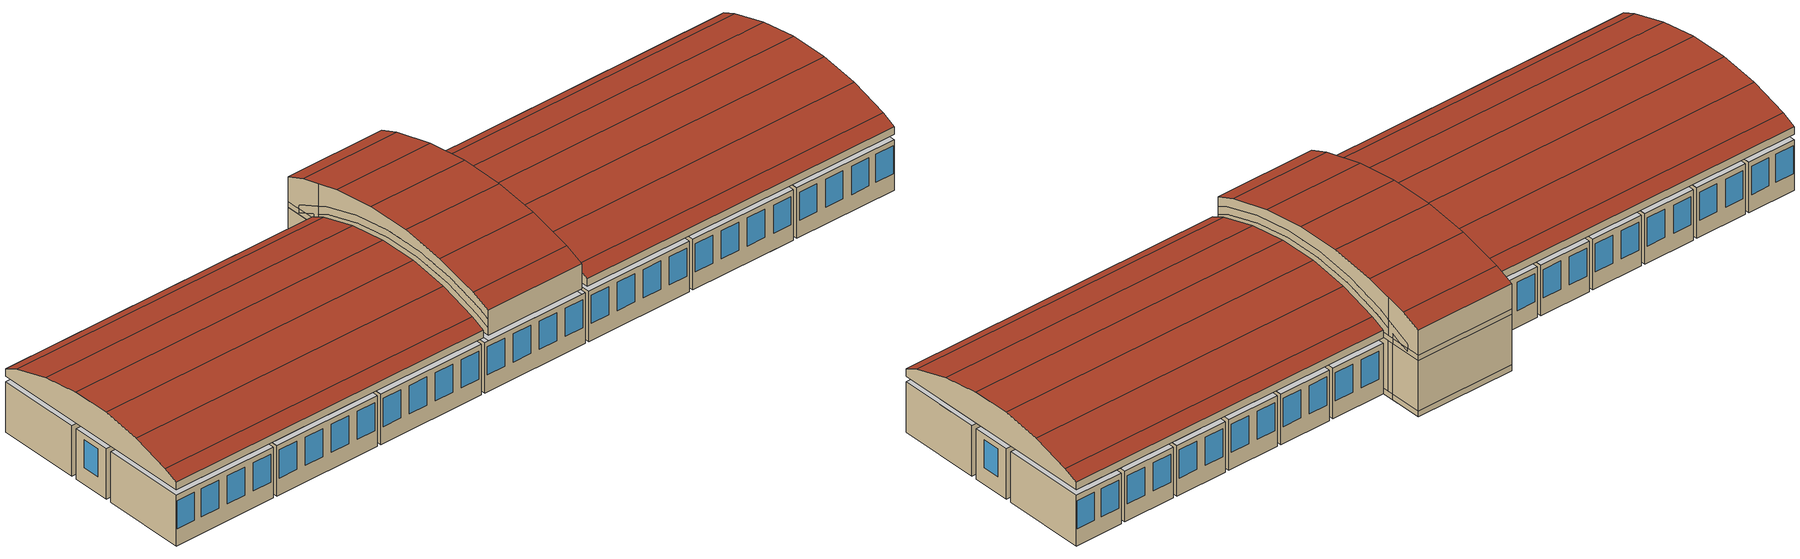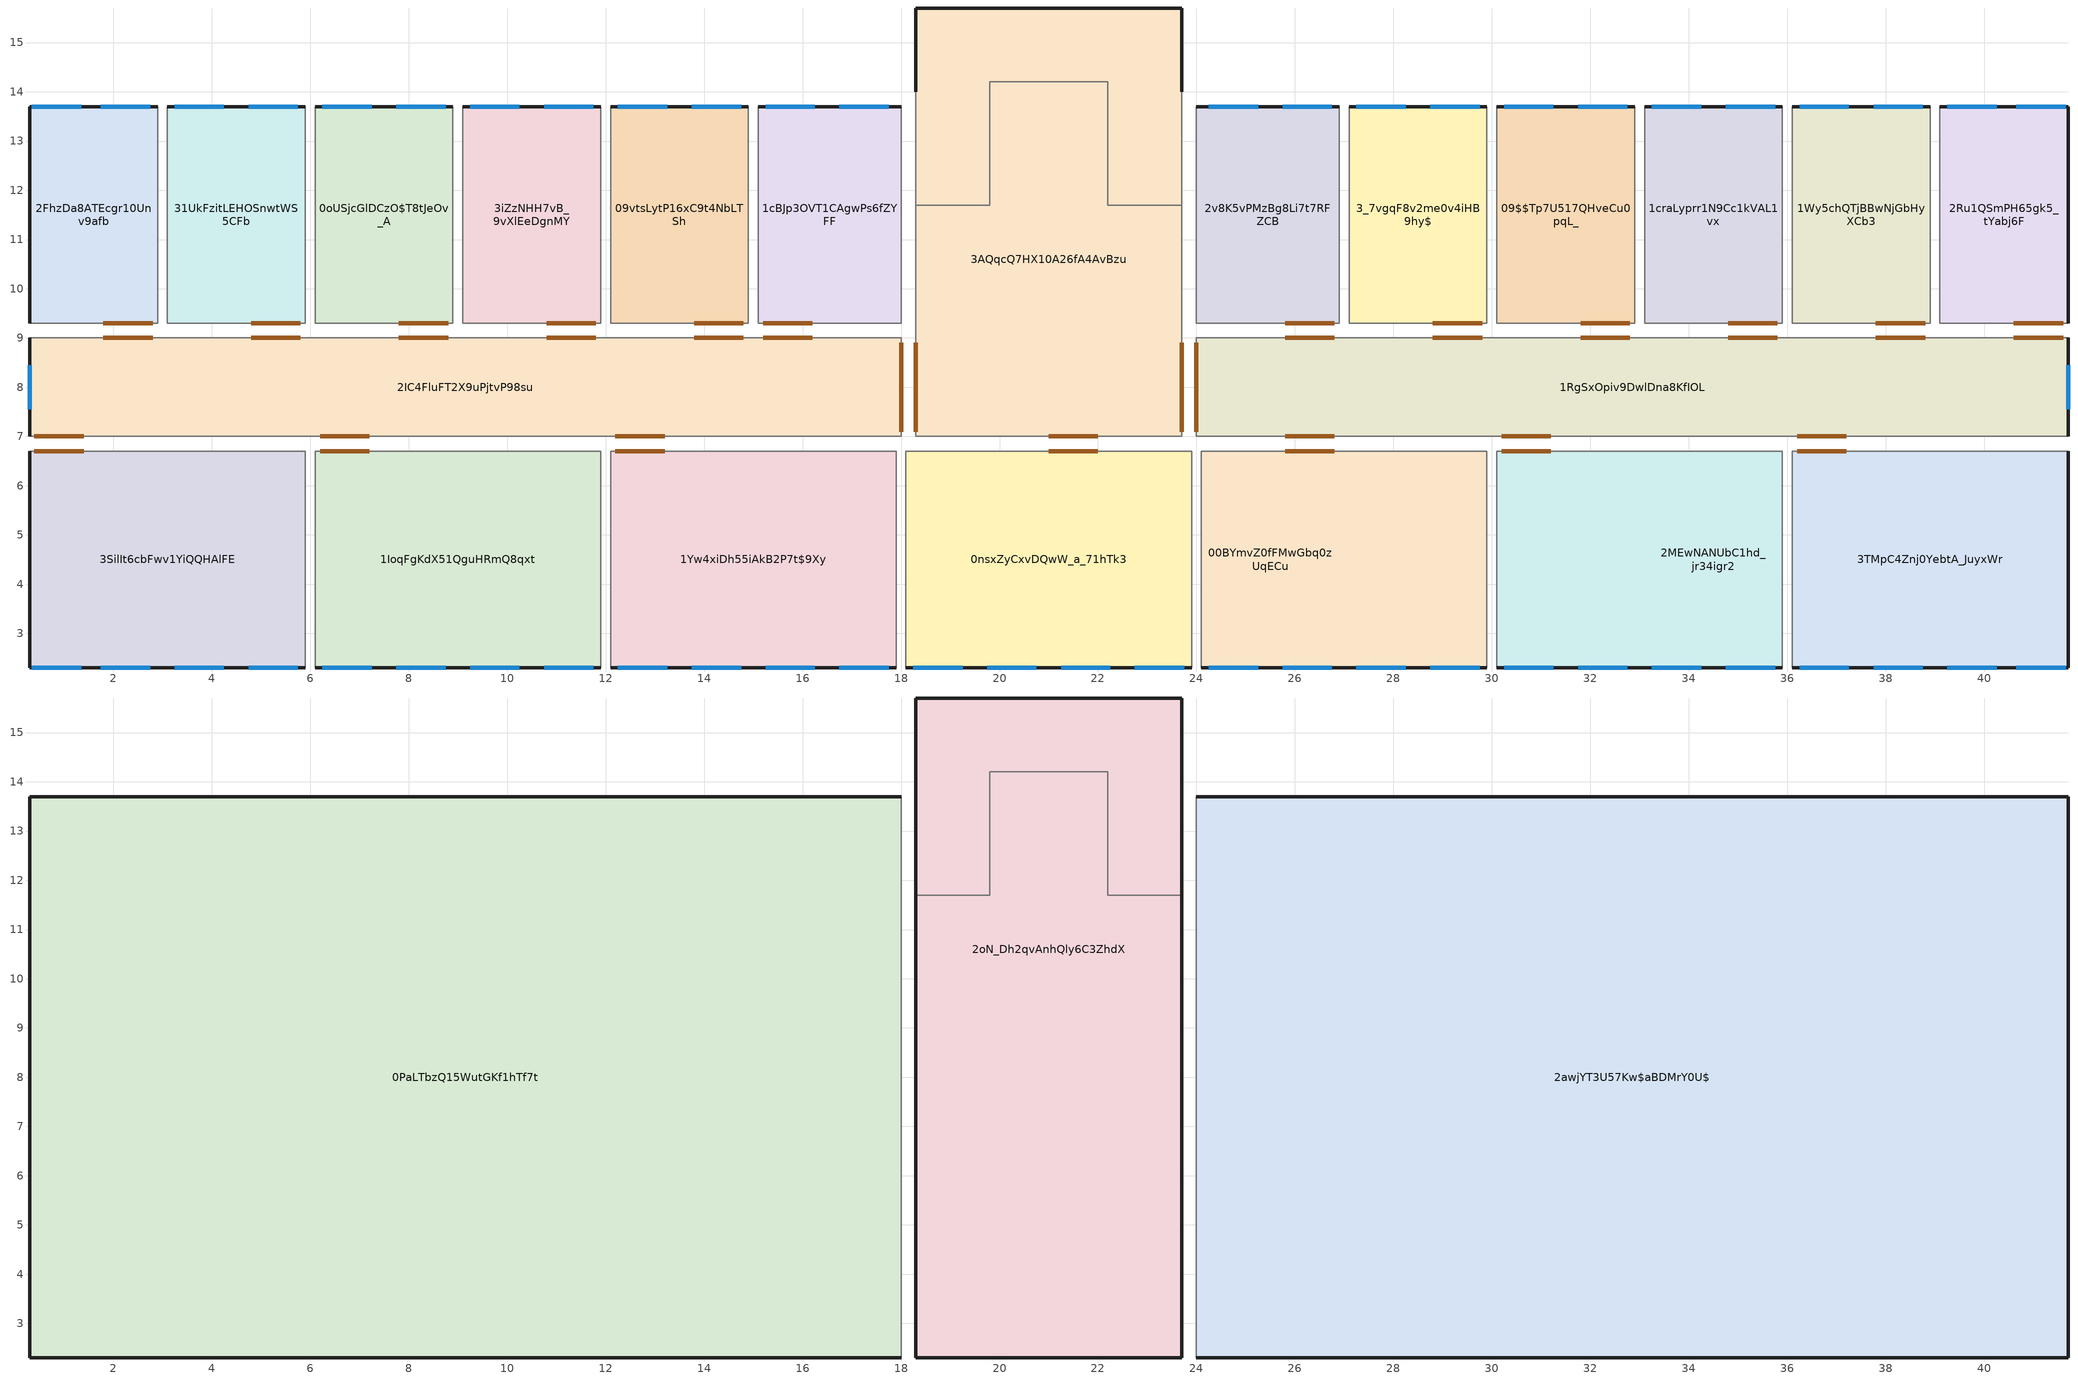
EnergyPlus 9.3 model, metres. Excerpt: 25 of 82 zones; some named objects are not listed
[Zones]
3SilIt6cbFwv1YiQQHAlFE
 floor to 1yCzauFYX2yhgMMdlmzaz9 (BS Interior Floor): 5.9,6.7 5.9,2.3 0.3,2.3 0.3,6.7 z6
 wall outside (BS Exterior Wall): 0.3,6.7 0.3,2.3 5.9,2.3 z6:8.7
 wall to 1IoqFgKdX51QguHRmQ8qxt (BS Interior Wall): 5.9,2.3 5.9,6.7 z6:8.7
 wall to 2IC4FluFT2X9uPjtvP98su (BS Interior Wall): 5.9,6.7 0.3,6.7 z6:8.7
 window (BS Exterior Window): 3.25,2.3 4.25,2.3 / 0.35,2.3 1.35,2.3 / 4.75,2.3 5.75,2.3 / 1.75,2.3 2.75,2.3 z6.9:8.4
 door inside (BS Door): 1.4,6.7 0.4,6.7 z6:8.1
2IC4FluFT2X9uPjtvP98su
 floor to 1wPbM8DD11ARBrNW$t6QAS (BS Interior Floor): 18,9 18,7 0.3,7 0.3,9 z6
 wall outside (BS Exterior Wall): 0.3,9 0.3,7 z6:8.7
 wall adiabatic (BS Interior Wall): 17.9,7 18,7 / 11.9,7 12.1,7 / 5.9,7 6.1,7 / 3.1,9 2.9,9 / 6.1,9 5.9,9 / 9.1,9 8.9,9 / 12.1,9 11.9,9 / 15.1,9 14.9,9 z6:8.7
 wall to 1Yw4xiDh55iAkB2P7t$9Xy (BS Interior Wall): 12.1,7 17.9,7 z6:8.7
 wall to 1IoqFgKdX51QguHRmQ8qxt (BS Interior Wall): 6.1,7 11.9,7 z6:8.7
 wall to 3AQqcQ7HX10A26fA4AvBzu (BS Interior Wall): 18,7 18,9 z6:8.7
 wall to 2FhzDa8ATEcgr10Unv9afb (BS Interior Wall): 2.9,9 0.3,9 z6:8.7
 wall to 31UkFzitLEHOSnwtWS5CFb (BS Interior Wall): 5.9,9 3.1,9 z6:8.7
 wall to 0oUSjcGlDCzO$T8tJeOv_A (BS Interior Wall): 8.9,9 6.1,9 z6:8.7
 wall to 3iZzNHH7vB_9vXlEeDgnMY (BS Interior Wall): 11.9,9 9.1,9 z6:8.7
 wall to 09vtsLytP16xC9t4NbLTSh (BS Interior Wall): 14.9,9 12.1,9 z6:8.7
 wall to 1cBJp3OVT1CAgwPs6fZYFF (BS Interior Wall): 18,9 15.1,9 z6:8.7
 window (BS Exterior Window): 0.3,8.45 0.3,7.55 z6.9:8.4
 door inside (BS Door): 2.8,9 1.8,9 / 11.8,9 10.8,9 / 8.8,9 7.8,9 / 5.8,9 4.8,9 / 14.8,9 13.8,9 / 16.2,9 15.2,9 / 12.2,7 13.2,7 / 6.2,7 7.2,7 / 0.4,7 1.4,7 / 18,7.1 18,8.9 z6:8.1
1IoqFgKdX51QguHRmQ8qxt
 floor to 07HSOvTeL1Sggkzh4qOgQ0 (BS Interior Floor): 11.9,6.7 11.9,2.3 6.1,2.3 6.1,6.7 z6
 wall outside (BS Exterior Wall): 6.1,2.3 11.9,2.3 z6:8.7
 wall to 1Yw4xiDh55iAkB2P7t$9Xy (BS Interior Wall): 11.9,2.3 11.9,6.7 z6:8.7
 window (BS Exterior Window): 6.25,2.3 7.25,2.3 / 7.75,2.3 8.75,2.3 / 9.25,2.3 10.25,2.3 / 10.75,2.3 11.75,2.3 z6.9:8.4
 door inside (BS Door): 7.2,6.7 6.2,6.7 z6:8.1
2FhzDa8ATEcgr10Unv9afb
 floor to 1PH414SU141vpAPkDRu_Aa (BS Interior Floor): 2.9,13.7 2.9,9.3 0.3,9.3 0.3,13.7 z6
 wall outside (BS Exterior Wall): 2.9,13.7 0.3,13.7 0.3,9.3 z6:8.7
 wall to 31UkFzitLEHOSnwtWS5CFb (BS Interior Wall): 2.9,9.3 2.9,13.7 z6:8.7
 window (BS Exterior Window): 1.35,13.7 0.35,13.7 / 2.75,13.7 1.75,13.7 z6.9:8.4
 door inside (BS Door): 1.8,9.3 2.8,9.3 z6:8.1
1Yw4xiDh55iAkB2P7t$9Xy
 floor to 3ZdcU0fu95LODQW7KVt61Z (BS Interior Floor): 17.9,6.7 17.9,2.3 12.1,2.3 12.1,6.7 z6
 wall outside (BS Exterior Wall): 12.1,2.3 17.9,2.3 z6:8.7
 wall to 0nsxZyCxvDQwW_a_71hTk3 (BS Interior Wall): 17.9,2.3 17.9,6.7 z6:8.7
 window (BS Exterior Window): 15.25,2.3 16.25,2.3 / 12.25,2.3 13.25,2.3 / 13.75,2.3 14.75,2.3 / 16.75,2.3 17.75,2.3 z6.9:8.4
 door inside (BS Door): 13.2,6.7 12.2,6.7 z6:8.1
1cBJp3OVT1CAgwPs6fZYFF
 floor to 1I2mgIz$DEzAAm79cVqWjX (BS Interior Floor): 18,13.7 18,9.3 15.1,9.3 15.1,13.7 z6
 wall outside (BS Exterior Wall): 18,13.7 15.1,13.7 z6:8.7
 wall to 09vtsLytP16xC9t4NbLTSh (BS Interior Wall): 15.1,13.7 15.1,9.3 z6:8.7
 wall to 3AQqcQ7HX10A26fA4AvBzu (BS Interior Wall): 18,9.3 18,13.7 z6:8.7
 window (BS Exterior Window): 17.75,13.7 16.75,13.7 / 16.25,13.7 15.25,13.7 z6.9:8.4
 door inside (BS Door): 15.2,9.3 16.2,9.3 z6:8.1
0nsxZyCxvDQwW_a_71hTk3
 floor to 1t5hceRpDEHxJn1teCfgMr (BS Interior Floor): 23.9,6.7 23.9,2.3 18.1,2.3 18.1,6.7 z6
 wall outside (BS Exterior Wall): 18.1,2.3 23.9,2.3 z6:8.7
 wall to 00BYmvZ0fFMwGbq0zUqECu (BS Interior Wall): 23.9,2.3 23.9,6.7 z6:8.7
 wall adiabatic (BS Interior Wall): 18.3,6.7 18.1,6.7 / 23.9,6.7 23.7,6.7 z6:8.7
 wall to 3AQqcQ7HX10A26fA4AvBzu (BS Interior Wall): 23.7,6.7 18.3,6.7 z6:8.7
 window (BS Exterior Window): 22.75,2.3 23.75,2.3 / 21.25,2.3 22.25,2.3 / 19.75,2.3 20.75,2.3 / 18.25,2.3 19.25,2.3 z6.9:8.4
 door inside (BS Door): 22,6.7 21,6.7 z6:8.1
 ceiling adiabatic (BS Ceiling): 18.3,2.3 18.3,6.7 18.1,6.7 18.1,2.3 z8.7; 23.9,2.3 23.9,6.7 23.7,6.7 23.7,2.3 z8.7
31UkFzitLEHOSnwtWS5CFb
 floor to 1ricgqIvX4K9TyVUeVyq9R (BS Interior Floor): 5.9,13.7 5.9,9.3 3.1,9.3 3.1,13.7 z6
 wall outside (BS Exterior Wall): 5.9,13.7 3.1,13.7 z6:8.7
 wall to 0oUSjcGlDCzO$T8tJeOv_A (BS Interior Wall): 5.9,9.3 5.9,13.7 z6:8.7
 window (BS Exterior Window): 5.75,13.7 4.75,13.7 / 4.25,13.7 3.25,13.7 z6.9:8.4
 door inside (BS Door): 4.8,9.3 5.8,9.3 z6:8.1
1RgSxOpiv9DwlDna8KfIOL
 floor to 3JBCBmYNPA7xbpBGoX8kxo (BS Interior Floor): 41.7,9 41.7,7 24,7 24,9 z6
 wall outside (BS Exterior Wall): 41.7,7 41.7,9 z6:8.7
 wall to 3TMpC4Znj0YebtA_JuyxWr (BS Interior Wall): 36.1,7 41.7,7 z6:8.7
 wall adiabatic (BS Interior Wall): 35.9,7 36.1,7 / 29.9,7 30.1,7 / 24,7 24.1,7 / 27.1,9 26.9,9 / 30.1,9 29.9,9 / 33.1,9 32.9,9 / 36.1,9 35.9,9 / 39.1,9 38.9,9 z6:8.7
 wall to 2MEwNANUbC1hd_jr34igr2 (BS Interior Wall): 30.1,7 35.9,7 z6:8.7
 wall to 00BYmvZ0fFMwGbq0zUqECu (BS Interior Wall): 24.1,7 29.9,7 z6:8.7
 wall to 2v8K5vPMzBg8Li7t7RFZCB (BS Interior Wall): 26.9,9 24,9 z6:8.7
 wall to 3_7vgqF8v2me0v4iHB9hy$ (BS Interior Wall): 29.9,9 27.1,9 z6:8.7
 wall to 09$$Tp7U517QHveCu0pqL_ (BS Interior Wall): 32.9,9 30.1,9 z6:8.7
 wall to 1craLyprr1N9Cc1kVAL1vx (BS Interior Wall): 35.9,9 33.1,9 z6:8.7
 wall to 1Wy5chQTjBBwNjGbHyXCb3 (BS Interior Wall): 38.9,9 36.1,9 z6:8.7
 wall to 2Ru1QSmPH65gk5_tYabj6F (BS Interior Wall): 41.7,9 39.1,9 z6:8.7
 wall to 3AQqcQ7HX10A26fA4AvBzu (BS Interior Wall): 24,9 24,7 z6:8.7
 window (BS Exterior Window): 41.7,7.55 41.7,8.45 z6.9:8.4
 door inside (BS Door): 25.8,7 26.8,7 / 30.2,7 31.2,7 / 36.2,7 37.2,7 / 26.8,9 25.8,9 / 29.8,9 28.8,9 / 32.8,9 31.8,9 / 35.8,9 34.8,9 / 38.8,9 37.8,9 / 41.6,9 40.6,9 / 24,8.9 24,7.1 z6:8.1
09vtsLytP16xC9t4NbLTSh
 floor to 1AZ0jwERD36uqVoOvr$mSU (BS Interior Floor): 14.9,13.7 14.9,9.3 12.1,9.3 12.1,13.7 z6
 wall outside (BS Exterior Wall): 14.9,13.7 12.1,13.7 z6:8.7
 wall to 3iZzNHH7vB_9vXlEeDgnMY (BS Interior Wall): 12.1,13.7 12.1,9.3 z6:8.7
 window (BS Exterior Window): 14.75,13.7 13.75,13.7 / 13.25,13.7 12.25,13.7 z6.9:8.4
 door inside (BS Door): 13.8,9.3 14.8,9.3 z6:8.1
2v8K5vPMzBg8Li7t7RFZCB
 floor to 3JNQ5V9If0APFpo3Bfi5Ex (BS Interior Floor): 26.9,13.7 26.9,9.3 24,9.3 24,13.7 z6
 wall outside (BS Exterior Wall): 26.9,13.7 24,13.7 z6:8.7
 wall to 3_7vgqF8v2me0v4iHB9hy$ (BS Interior Wall): 26.9,9.3 26.9,13.7 z6:8.7
 wall to 3AQqcQ7HX10A26fA4AvBzu (BS Interior Wall): 24,13.7 24,9.3 z6:8.7
 window (BS Exterior Window): 25.25,13.7 24.25,13.7 / 26.75,13.7 25.75,13.7 z6.9:8.4
 door inside (BS Door): 25.8,9.3 26.8,9.3 z6:8.1
00BYmvZ0fFMwGbq0zUqECu
 floor to 0wE0bwKyLDLPLBFyuSBIaX (BS Interior Floor): 26.9,6.7 26.9,2.3 24.1,2.3 24.1,6.7 z6
 floor adiabatic (BS Interior Floor): 27.1,6.7 27.1,2.3 26.9,2.3 26.9,6.7 z6
 floor to 1QAg2Qb85Cx9vlgEvKM4$4 (BS Interior Floor): 29.9,6.7 29.9,2.3 27.1,2.3 27.1,6.7 z6
 wall outside (BS Exterior Wall): 24.1,2.3 29.9,2.3 z6:8.7
 wall to 2MEwNANUbC1hd_jr34igr2 (BS Interior Wall): 29.9,2.3 29.9,6.7 z6:8.7
 window (BS Exterior Window): 28.75,2.3 29.75,2.3 / 27.25,2.3 28.25,2.3 / 24.25,2.3 25.25,2.3 / 25.75,2.3 26.75,2.3 z6.9:8.4
 door inside (BS Door): 26.8,6.7 25.8,6.7 z6:8.1
0oUSjcGlDCzO$T8tJeOv_A
 floor to 1MFBiPWaL8R8KBj1bQQYLi (BS Interior Floor): 8.9,13.7 8.9,9.3 6.1,9.3 6.1,13.7 z6
 wall outside (BS Exterior Wall): 8.9,13.7 6.1,13.7 z6:8.7
 wall to 3iZzNHH7vB_9vXlEeDgnMY (BS Interior Wall): 8.9,9.3 8.9,13.7 z6:8.7
 window (BS Exterior Window): 8.75,13.7 7.75,13.7 / 7.25,13.7 6.25,13.7 z6.9:8.4
 door inside (BS Door): 7.8,9.3 8.8,9.3 z6:8.1
3TMpC4Znj0YebtA_JuyxWr
 floor to 1vNig6i8n1ExhlpX0svtHR (BS Interior Floor): 41.7,6.7 41.7,2.3 36.1,2.3 36.1,6.7 z6
 wall outside (BS Exterior Wall): 36.1,2.3 41.7,2.3 41.7,6.7 z6:8.7
 wall to 2MEwNANUbC1hd_jr34igr2 (BS Interior Wall): 36.1,6.7 36.1,2.3 z6:8.7
 window (BS Exterior Window): 40.65,2.3 41.65,2.3 / 37.75,2.3 38.75,2.3 / 36.25,2.3 37.25,2.3 / 39.25,2.3 40.25,2.3 z6.9:8.4
 door inside (BS Door): 37.2,6.7 36.2,6.7 z6:8.1
3iZzNHH7vB_9vXlEeDgnMY
 floor to 2kjminCAf7Vv5v1HRGNeMI (BS Interior Floor): 11.9,13.7 11.9,9.3 9.1,9.3 9.1,13.7 z6
 wall outside (BS Exterior Wall): 11.9,13.7 9.1,13.7 z6:8.7
 window (BS Exterior Window): 11.75,13.7 10.75,13.7 / 10.25,13.7 9.25,13.7 z6.9:8.4
 door inside (BS Door): 10.8,9.3 11.8,9.3 z6:8.1
2Ru1QSmPH65gk5_tYabj6F
 floor to 3ZoxTtvd95EvjhbNfrVV7f (BS Interior Floor): 41.7,13.7 41.7,9.3 39.1,9.3 39.1,13.7 z6
 wall outside (BS Exterior Wall): 41.7,9.3 41.7,13.7 39.1,13.7 z6:8.7
 wall to 1Wy5chQTjBBwNjGbHyXCb3 (BS Interior Wall): 39.1,13.7 39.1,9.3 z6:8.7
 window (BS Exterior Window): 40.25,13.7 39.25,13.7 / 41.65,13.7 40.65,13.7 z6.9:8.4
 door inside (BS Door): 40.6,9.3 41.6,9.3 z6:8.1
3_7vgqF8v2me0v4iHB9hy$
 floor to 1h_818GyX5uwP1nk_JjRQw (BS Interior Floor): 29.9,13.7 29.9,9.3 27.1,9.3 27.1,13.7 z6
 wall outside (BS Exterior Wall): 29.9,13.7 27.1,13.7 z6:8.7
 wall to 09$$Tp7U517QHveCu0pqL_ (BS Interior Wall): 29.9,9.3 29.9,13.7 z6:8.7
 window (BS Exterior Window): 29.75,13.7 28.75,13.7 / 28.25,13.7 27.25,13.7 z6.9:8.4
 door inside (BS Door): 28.8,9.3 29.8,9.3 z6:8.1
2MEwNANUbC1hd_jr34igr2
 floor to 1vNig6i8n1ExhlpX0svtHR (BS Interior Floor): 35.9,6.7 35.9,2.3 33.1,2.3 33.1,6.7 z6
 floor to 1QAg2Qb85Cx9vlgEvKM4$4 (BS Interior Floor): 32.9,6.7 32.9,2.3 30.1,2.3 30.1,6.7 z6
 floor adiabatic (BS Interior Floor): 33.1,6.7 33.1,2.3 32.9,2.3 32.9,6.7 z6
 wall outside (BS Exterior Wall): 30.1,2.3 35.9,2.3 z6:8.7
 window (BS Exterior Window): 34.75,2.3 35.75,2.3 / 30.25,2.3 31.25,2.3 / 31.75,2.3 32.75,2.3 / 33.25,2.3 34.25,2.3 z6.9:8.4
 door inside (BS Door): 31.2,6.7 30.2,6.7 z6:8.1
1Wy5chQTjBBwNjGbHyXCb3
 floor to 3fPAZMBOD1Kf_KryfnM3kM (BS Interior Floor): 38.9,13.7 38.9,9.3 36.1,9.3 36.1,13.7 z6
 wall outside (BS Exterior Wall): 38.9,13.7 36.1,13.7 z6:8.7
 wall to 1craLyprr1N9Cc1kVAL1vx (BS Interior Wall): 36.1,13.7 36.1,9.3 z6:8.7
 window (BS Exterior Window): 38.75,13.7 37.75,13.7 / 37.25,13.7 36.25,13.7 z6.9:8.4
 door inside (BS Door): 37.8,9.3 38.8,9.3 z6:8.1
09$$Tp7U517QHveCu0pqL_
 floor to 3Qg8gXR29Arf2Rjypn60xh (BS Interior Floor): 32.9,13.7 32.9,9.3 30.1,9.3 30.1,13.7 z6
 wall outside (BS Exterior Wall): 32.9,13.7 30.1,13.7 z6:8.7
 wall to 1craLyprr1N9Cc1kVAL1vx (BS Interior Wall): 32.9,9.3 32.9,13.7 z6:8.7
 window (BS Exterior Window): 32.75,13.7 31.75,13.7 / 31.25,13.7 30.25,13.7 z6.9:8.4
 door inside (BS Door): 31.8,9.3 32.8,9.3 z6:8.1
1craLyprr1N9Cc1kVAL1vx
 floor to 2fhuOGFu18efXfOS5QcLdC (BS Interior Floor): 35.9,13.7 35.9,9.3 33.1,9.3 33.1,13.7 z6
 wall outside (BS Exterior Wall): 35.9,13.7 33.1,13.7 z6:8.7
 window (BS Exterior Window): 35.75,13.7 34.75,13.7 / 34.25,13.7 33.25,13.7 z6.9:8.4
 door inside (BS Door): 34.8,9.3 35.8,9.3 z6:8.1
3AQqcQ7HX10A26fA4AvBzu
 floor to 0uV3ORNvv1OQJMkHj_XC_1 (BS Interior Floor): 22.2,14.2 22.2,11.7 23.7,11.7 23.7,7 18.3,7 18.3,11.7 19.8,11.7 19.8,14.2 z6
 floor to 0uV3ORNvv1OQJMkHj_XC_1 (Air Wall): 23.7,15.7 23.7,11.7 22.2,11.7 22.2,14.2 19.8,14.2 19.8,11.7 18.3,11.7 18.3,15.7 z5.7
 wall outside (BS Exterior Wall): 23.7,14 23.7,15.7 18.3,15.7 18.3,14 z5.7:6; 23.7,14 23.7,15.7 18.3,15.7 18.3,14 z6:8.7
 wall adiabatic (BS Interior Wall): 18.3,14 18.3,11.7 19.8,11.7 19.8,14.2 22.2,14.2 22.2,11.7 23.7,11.7 23.7,14 z5.7:6; 18.3,14 18.3,13.7 / 23.7,13.7 23.7,14 / 18.3,9.3 18.3,9 / 23.7,9 23.7,9.3 z6:8.7
 door inside (BS Door): 21,7 22,7 / 18.3,8.9 18.3,7.1 / 23.7,7.1 23.7,8.9 z6:8.1
0PaLTbzQ15WutGKf1hTf7t
 floor to 3SilIt6cbFwv1YiQQHAlFE (BS Interior Floor): 5.9,6.7 5.9,2.3 0.3,2.3 0.3,6.7 z9
 floor adiabatic (BS Interior Floor): 18,7 18,2.3 17.9,2.3 17.9,6.7 12.1,6.7 12.1,2.3 11.9,2.3 11.9,6.7 6.1,6.7 6.1,2.3 5.9,2.3 5.9,6.7 0.3,6.7 0.3,7 z9; 15.1,13.7 15.1,9.3 18,9.3 18,9 0.3,9 0.3,9.3 2.9,9.3 2.9,13.7 3.1,13.7 3.1,9.3 5.9,9.3 5.9,13.7 6.1,13.7 6.1,9.3 8.9,9.3 8.9,13.7 9.1,13.7 9.1,9.3 11.9,9.3 11.9,13.7 12.1,13.7 12.1,9.3 14.9,9.3 14.9,13.7 z9
 floor to 1IoqFgKdX51QguHRmQ8qxt (BS Interior Floor): 11.9,6.7 11.9,2.3 6.1,2.3 6.1,6.7 z9
 floor to 2IC4FluFT2X9uPjtvP98su (BS Interior Floor): 18,9 18,7 0.3,7 0.3,9 z9
 floor to 1Yw4xiDh55iAkB2P7t$9Xy (BS Interior Floor): 17.9,6.7 17.9,2.3 12.1,2.3 12.1,6.7 z9
 floor to 2FhzDa8ATEcgr10Unv9afb (BS Interior Floor): 2.9,13.7 2.9,9.3 0.3,9.3 0.3,13.7 z9
 floor to 31UkFzitLEHOSnwtWS5CFb (BS Interior Floor): 5.9,13.7 5.9,9.3 3.1,9.3 3.1,13.7 z9
 floor to 0oUSjcGlDCzO$T8tJeOv_A (BS Interior Floor): 8.9,13.7 8.9,9.3 6.1,9.3 6.1,13.7 z9
 floor to 1cBJp3OVT1CAgwPs6fZYFF (BS Interior Floor): 18,13.7 18,9.3 15.1,9.3 15.1,13.7 z9
 floor to 3iZzNHH7vB_9vXlEeDgnMY (BS Interior Floor): 11.9,13.7 11.9,9.3 9.1,9.3 9.1,13.7 z9
 floor to 09vtsLytP16xC9t4NbLTSh (BS Interior Floor): 14.9,13.7 14.9,9.3 12.1,9.3 12.1,13.7 z9
 wall outside (BS Exterior Wall): 0.3,2.3 18,2.3 / 18,13.7 0.3,13.7 z9:9.4; 0.3,12.97,9.74 0.3,13.7,9.4 0.3,13.7,9 0.3,2.3,9 0.3,2.3,9.4 0.3,3.02,9.74 0.3,4.97,10.34 0.3,6.98,10.64 0.3,9.02,10.64 0.3,11.03,10.34
 wall to 2oN_Dh2qvAnhQly6C3ZhdX (BS Interior Wall): 18,3.02,9.74 18,2.3,9.4 18,2.3,9 18,13.7,9 18,13.7,9.4 18,12.97,9.74 18,11.03,10.34 18,9.02,10.64 18,6.98,10.64 18,4.97,10.34
 roof outside (BS Flat Roof): 18,11.03,10.34 18,12.97,9.74 0.3,12.97,9.74 0.3,11.03,10.34; 18,9.02,10.64 18,11.03,10.34 0.3,11.03,10.34 0.3,9.02,10.64; 18,6.98 18,9.02 0.3,9.02 0.3,6.98 z10.64; 0.3,6.98,10.64 0.3,4.97,10.34 18,4.97,10.34 18,6.98,10.64; 0.3,4.97,10.34 0.3,3.02,9.74 18,3.02,9.74 18,4.97,10.34; 0.3,3.02,9.74 0.3,2.3,9.4 18,2.3,9.4 18,3.02,9.74; 18,12.97,9.74 18,13.7,9.4 0.3,13.7,9.4 0.3,12.97,9.74
2awjYT3U57Kw$aBDMrY0U$
 floor adiabatic (BS Interior Floor): 41.7,7 41.7,6.7 36.1,6.7 36.1,2.3 35.9,2.3 35.9,6.7 30.1,6.7 30.1,2.3 29.9,2.3 29.9,6.7 24.1,6.7 24.1,2.3 24,2.3 24,7 z9; 39.1,13.7 39.1,9.3 41.7,9.3 41.7,9 24,9 24,9.3 26.9,9.3 26.9,13.7 27.1,13.7 27.1,9.3 29.9,9.3 29.9,13.7 30.1,13.7 30.1,9.3 32.9,9.3 32.9,13.7 33.1,13.7 33.1,9.3 35.9,9.3 35.9,13.7 36.1,13.7 36.1,9.3 38.9,9.3 38.9,13.7 z9
 floor to 00BYmvZ0fFMwGbq0zUqECu (BS Interior Floor): 29.9,6.7 29.9,2.3 24.1,2.3 24.1,6.7 z9
 floor to 1RgSxOpiv9DwlDna8KfIOL (BS Interior Floor): 41.7,9 41.7,7 24,7 24,9 z9
 floor to 2v8K5vPMzBg8Li7t7RFZCB (BS Interior Floor): 26.9,13.7 26.9,9.3 24,9.3 24,13.7 z9
 floor to 2MEwNANUbC1hd_jr34igr2 (BS Interior Floor): 35.9,6.7 35.9,2.3 30.1,2.3 30.1,6.7 z9
 floor to 3TMpC4Znj0YebtA_JuyxWr (BS Interior Floor): 41.7,6.7 41.7,2.3 36.1,2.3 36.1,6.7 z9
 floor to 3_7vgqF8v2me0v4iHB9hy$ (BS Interior Floor): 29.9,13.7 29.9,9.3 27.1,9.3 27.1,13.7 z9
 floor to 09$$Tp7U517QHveCu0pqL_ (BS Interior Floor): 32.9,13.7 32.9,9.3 30.1,9.3 30.1,13.7 z9
 floor to 1craLyprr1N9Cc1kVAL1vx (BS Interior Floor): 35.9,13.7 35.9,9.3 33.1,9.3 33.1,13.7 z9
 floor to 2Ru1QSmPH65gk5_tYabj6F (BS Interior Floor): 41.7,13.7 41.7,9.3 39.1,9.3 39.1,13.7 z9
 floor to 1Wy5chQTjBBwNjGbHyXCb3 (BS Interior Floor): 38.9,13.7 38.9,9.3 36.1,9.3 36.1,13.7 z9
 wall outside (BS Exterior Wall): 41.7,13.7 24,13.7 / 24,2.3 41.7,2.3 z9:9.4; 41.7,3.02,9.74 41.7,2.3,9.4 41.7,2.3,9 41.7,13.7,9 41.7,13.7,9.4 41.7,12.97,9.74 41.7,11.03,10.34 41.7,9.02,10.64 41.7,6.98,10.64 41.7,4.97,10.34
 wall to 2oN_Dh2qvAnhQly6C3ZhdX (BS Interior Wall): 24,12.97,9.74 24,13.7,9.4 24,13.7,9 24,2.3,9 24,2.3,9.4 24,3.02,9.74 24,4.97,10.34 24,6.98,10.64 24,9.02,10.64 24,11.03,10.34
 roof outside (BS Flat Roof): 41.7,12.97,9.74 41.7,13.7,9.4 24,13.7,9.4 24,12.97,9.74; 41.7,11.03,10.34 41.7,12.97,9.74 24,12.97,9.74 24,11.03,10.34; 41.7,9.02,10.64 41.7,11.03,10.34 24,11.03,10.34 24,9.02,10.64; 41.7,6.98 41.7,9.02 24,9.02 24,6.98 z10.64; 24,6.98,10.64 24,4.97,10.34 41.7,4.97,10.34 41.7,6.98,10.64; 24,4.97,10.34 24,3.02,9.74 41.7,3.02,9.74 41.7,4.97,10.34; 24,3.02,9.74 24,2.3,9.4 41.7,2.3,9.4 41.7,3.02,9.74
2oN_Dh2qvAnhQly6C3ZhdX
 floor to 3AQqcQ7HX10A26fA4AvBzu (Air Wall): 23.7,15.7 23.7,11.7 22.2,11.7 22.2,14.2 19.8,14.2 19.8,11.7 18.3,11.7 18.3,15.7 z8.7
 floor to 0nsxZyCxvDQwW_a_71hTk3 (BS Interior Floor): 23.7,6.7 23.7,2.3 18.3,2.3 18.3,6.7 z9
 floor to 3AQqcQ7HX10A26fA4AvBzu (BS Interior Floor): 22.2,14.2 22.2,11.7 23.7,11.7 23.7,7 18.3,7 18.3,11.7 19.8,11.7 19.8,14.2 z9
 floor adiabatic (BS Interior Floor): 23.7,7 23.7,6.7 18.3,6.7 18.3,7 z9
 wall outside (BS Exterior Wall): 23.7,15.7 18.3,15.7 / 18.3,2.3 23.7,2.3 z9:10.33; 23.7,15.7 18.3,15.7 z8.7:9; 23.7,13.7,11.03 23.7,13.7,9.82 23.7,15,9.2 23.7,15,9 23.7,15.7,9 23.7,15.7,10.33 23.7,14.69,10.76; 23.7,14,9.26 23.7,14,9 23.7,14.54,9; 18.3,13.7,11.03 18.3,13.7,9.82 18.3,13.11,10.1 18.3,11.11,10.71 18.3,9.04,11.02 18.3,6.96,11.02 18.3,4.89,10.71 18.3,2.89,10.1 18.3,2.3,9.82 18.3,2.3,10.33 18.3,3.31,10.76 18.3,5.54,11.36 18.3,7.84,11.67 18.3,10.16,11.67 18.3,12.46,11.36; 18.3,15.7,9 18.3,15.7,8.7 18.3,14,8.7 18.3,14,9 18.3,14.54,9 18.3,15,8.78 18.3,15,9; 23.7,14,9 23.7,14,8.7 23.7,15.7,8.7 23.7,15.7,9 23.7,15,9 23.7,15,8.78 23.7,14.54,9; 23.7,2.3,10.33 23.7,2.3,9.82 23.7,2.89,10.1 23.7,4.89,10.71 23.7,6.96,11.02 23.7,9.04,11.02 23.7,11.11,10.71 23.7,13.11,10.1 23.7,13.7,9.82 23.7,13.7,11.03 23.7,12.46,11.36 23.7,10.16,11.67 23.7,7.84,11.67 23.7,5.54,11.36 23.7,3.31,10.76; 18.3,14.54,9 18.3,14,9 18.3,14,9.26; 18.3,15.7,10.33 18.3,15.7,9 18.3,15,9 18.3,15,9.2 18.3,13.7,9.82 18.3,13.7,11.03 18.3,14.69,10.76
 wall adiabatic (BS Interior Wall): 18.3,14 18.3,11.7 19.8,11.7 19.8,14.2 22.2,14.2 22.2,11.7 23.7,11.7 23.7,14 z8.7:9; 23.7,13.7,9.82 23.7,13.7,9 23.7,14,9 23.7,14,9.26 23.7,14.54,9 23.7,15,9 23.7,15,9.2; 18.3,13.11,10.1 18.3,13.7,9.82 18.3,13.7,9.4 18.3,12.97,9.74 18.3,11.03,10.34 18.3,9.02,10.64 18.3,6.98,10.64 18.3,4.97,10.34 18.3,3.02,9.74 18.3,2.3,9.4 18.3,2.3,9.82 18.3,2.89,10.1 18.3,4.89,10.71 18.3,6.96,11.02 18.3,9.04,11.02 18.3,11.11,10.71; 18.3,15,9 18.3,15,8.78 18.3,14.54,9; 23.7,14.54,9 23.7,15,8.78 23.7,15,9; 23.7,2.89,10.1 23.7,2.3,9.82 23.7,2.3,9.4 23.7,3.02,9.74 23.7,4.97,10.34 23.7,6.98,10.64 23.7,9.02,10.64 23.7,11.03,10.34 23.7,12.97,9.74 23.7,13.7,9.4 23.7,13.7,9.82 23.7,13.11,10.1 23.7,11.11,10.71 23.7,9.04,11.02 23.7,6.96,11.02 23.7,4.89,10.71; 18.3,15,9.2 18.3,15,9 18.3,14.54,9 18.3,14,9.26 18.3,14,9 18.3,13.7,9 18.3,13.7,9.82
 roof outside (BS Flat Roof): 23.7,14.69,10.76 23.7,15.7,10.33 18.3,15.7,10.33 18.3,14.69,10.76; 23.7,12.46,11.36 23.7,14.69,10.76 18.3,14.69,10.76 18.3,12.46,11.36; 23.7,10.16,11.67 23.7,12.46,11.36 18.3,12.46,11.36 18.3,10.16,11.67; 23.7,7.84 23.7,10.16 18.3,10.16 18.3,7.84 z11.67; 23.7,5.54,11.36 23.7,7.84,11.67 18.3,7.84,11.67 18.3,5.54,11.36; 18.3,5.54,11.36 18.3,3.31,10.76 23.7,3.31,10.76 23.7,5.54,11.36; 18.3,3.31,10.76 18.3,2.3,10.33 23.7,2.3,10.33 23.7,3.31,10.76
[Building]
None: North Axis=0; Terrain=Suburbs; Loads Convergence Tolerance Value=0.04; Temperature Convergence Tolerance Value=0.4; Solar Distribution=FullInteriorAndExterior; Maximum Number of Warmup Days=25; Minimum Number of Warmup Days=6
[Site:Location]
DENVER_STAPLETON_CO_USA_WMO_724690: Latitude=39.77; Longitude=-104.87; Time Zone=-7; Elevation=1611
[SizingPeriod:DesignDay] Day of Month=21; Humidity Condition Type=Wetbulb; Barometric Pressure=83411; Rain Indicator=No; Snow Indicator=No; Daylight Saving Time Indicator=No; Solar Model Indicator=ASHRAEClearSky
Name | Month | Day Type | Maximum DryBulb Temperature | Daily DryBulb Temperature Range | Wetbulb or DewPoint at Maximum DryBulb | Wind Speed | Wind Direction | Sky Clearness
DENVER_STAPLETON Ann Htg 99.6% Condns DB | 12 | WinterDesignDay | -20 | 0 | -20 | 2.3 | 180 | 0
DENVER_STAPLETON Ann Clg .4% Condns DB=>MWB | 7 | SummerDesignDay | 34.1 | 15.2 | 15.8 | 4 | 120 | 1
[MATERIAL] Roughness=MediumRough; Thermal Absorptance=0.9; Solar Absorptance=0.7; Visible Absorptance=0.7
Name | Thickness | Conductivity | Density | Specific Heat
hardwood | 0.04 | 0.13 | 650 | 1500
concrete_CEM_II_BS325R_wz05 | 0.175 | 2.1 | 2420 | 1000
EPS_040_15 | 0.07 | 0.04 | 15 | 1500
lime_plaster | 0.01 | 0.7 | 1600 | 850
vertical_core_brick_700 | 0.15 | 0.13 | 695 | 850
cement_floating_screed_2_bottom | 0.04 | 1.4 | 1990 | 1000
foam_glass_board_130 | 0.12 | 0.065 | 130 | 840
gravel_single_granular | 0.03 | 0.814 | 1500 | 840
[WINDOWMATERIAL:SIMPLEGLAZINGSYSTEM]
Glas1995_2015AluoderStahlfensterWaermeschutzverglasungzweifach: UFactor=1.24754; Solar Heat Gain Coefficient=0.65; Visible Transmittance=0.8
[CONSTRUCTION]
BS Exterior Window: Glas1995_2015AluoderStahlfensterWaermeschutzverglasungzweifach
BS Door: hardwood
BS Exterior Wall: EPS_040_15, concrete_CEM_II_BS325R_wz05
BS Interior Wall: lime_plaster, vertical_core_brick_700, lime_plaster
BS Interior Floor: concrete_CEM_II_BS325R_wz05, EPS_040_15, cement_floating_screed_2_bottom
BS Ceiling: cement_floating_screed_2_bottom, EPS_040_15, concrete_CEM_II_BS325R_wz05
BS Flat Roof: gravel_single_granular, foam_glass_board_130, concrete_CEM_II_BS325R_wz05
[CONSTRUCTION:AIRBOUNDARY]
Air Wall: GroupedZones, GroupedZones, SimpleMixing, 0.5
[ZONE] Type=1; Multiplier=1; Ceiling Height=autocalculate; Floor Area=autocalculate; Part of Total Floor Area=Yes
Name | Volume
3SilIt6cbFwv1YiQQHAlFE; 3TMpC4Znj0YebtA_JuyxWr | 66.528
2IC4FluFT2X9uPjtvP98su; 1RgSxOpiv9DwlDna8KfIOL | 95.58
1IoqFgKdX51QguHRmQ8qxt; 1Yw4xiDh55iAkB2P7t$9Xy; 0nsxZyCxvDQwW_a_71hTk3; 00BYmvZ0fFMwGbq0zUqECu; 2MEwNANUbC1hd_jr34igr2 | 68.904
2FhzDa8ATEcgr10Unv9afb; 2Ru1QSmPH65gk5_tYabj6F | 30.888
1cBJp3OVT1CAgwPs6fZYFF; 2v8K5vPMzBg8Li7t7RFZCB | 34.452
31UkFzitLEHOSnwtWS5CFb; 09vtsLytP16xC9t4NbLTSh; 0oUSjcGlDCzO$T8tJeOv_A; 3iZzNHH7vB_9vXlEeDgnMY; 3_7vgqF8v2me0v4iHB9hy$; 1Wy5chQTjBBwNjGbHyXCb3; 09$$Tp7U517QHveCu0pqL_; 1craLyprr1N9Cc1kVAL1vx | 33.264
0PaLTbzQ15WutGKf1hTf7t; 2awjYT3U57Kw$aBDMrY0U$ | 251.633
3AQqcQ7HX10A26fA4AvBzu | 131.526
2oN_Dh2qvAnhQly6C3ZhdX | 167.079
[PEOPLE] Number of People Schedule=Schedule People Single office; Number of People Calculation Method=People/Area; People per Zone Floor Area=0.0714286; Fraction Radiant=0.5; Sensible Heat Fraction=autocalculate; Activity Level Schedule=Schedule Activity 70; Carbon Dioxide Generation Rate=3.82e-08; Enable ASHRAE 55 Comfort Warnings=No; Mean Radiant Temperature Calculation Type=ZoneAveraged; Clothing Insulation Calculation Method=ClothingInsulationSchedule
Name | Zone or ZoneList
3SilIt6cbFwv1YiQQHAlFE | 3SilIt6cbFwv1YiQQHAlFE
2IC4FluFT2X9uPjtvP98su | 2IC4FluFT2X9uPjtvP98su
1IoqFgKdX51QguHRmQ8qxt | 1IoqFgKdX51QguHRmQ8qxt
2FhzDa8ATEcgr10Unv9afb | 2FhzDa8ATEcgr10Unv9afb
1Yw4xiDh55iAkB2P7t$9Xy | 1Yw4xiDh55iAkB2P7t$9Xy
1cBJp3OVT1CAgwPs6fZYFF | 1cBJp3OVT1CAgwPs6fZYFF
0nsxZyCxvDQwW_a_71hTk3 | 0nsxZyCxvDQwW_a_71hTk3
31UkFzitLEHOSnwtWS5CFb | 31UkFzitLEHOSnwtWS5CFb
1RgSxOpiv9DwlDna8KfIOL | 1RgSxOpiv9DwlDna8KfIOL
09vtsLytP16xC9t4NbLTSh | 09vtsLytP16xC9t4NbLTSh
2v8K5vPMzBg8Li7t7RFZCB | 2v8K5vPMzBg8Li7t7RFZCB
00BYmvZ0fFMwGbq0zUqECu | 00BYmvZ0fFMwGbq0zUqECu
0oUSjcGlDCzO$T8tJeOv_A | 0oUSjcGlDCzO$T8tJeOv_A
3TMpC4Znj0YebtA_JuyxWr | 3TMpC4Znj0YebtA_JuyxWr
3iZzNHH7vB_9vXlEeDgnMY | 3iZzNHH7vB_9vXlEeDgnMY
2Ru1QSmPH65gk5_tYabj6F | 2Ru1QSmPH65gk5_tYabj6F
3_7vgqF8v2me0v4iHB9hy$ | 3_7vgqF8v2me0v4iHB9hy$
2MEwNANUbC1hd_jr34igr2 | 2MEwNANUbC1hd_jr34igr2
1Wy5chQTjBBwNjGbHyXCb3 | 1Wy5chQTjBBwNjGbHyXCb3
09$$Tp7U517QHveCu0pqL_ | 09$$Tp7U517QHveCu0pqL_
1craLyprr1N9Cc1kVAL1vx | 1craLyprr1N9Cc1kVAL1vx
0PaLTbzQ15WutGKf1hTf7t | 0PaLTbzQ15WutGKf1hTf7t
2awjYT3U57Kw$aBDMrY0U$ | 2awjYT3U57Kw$aBDMrY0U$
3AQqcQ7HX10A26fA4AvBzu | 3AQqcQ7HX10A26fA4AvBzu
2oN_Dh2qvAnhQly6C3ZhdX | 2oN_Dh2qvAnhQly6C3ZhdX
[LIGHTS] Schedule=Schedule Lighting Single office; Design Level Calculation Method=Watts/Area; Watts per Zone Floor Area=15.9; Return Air Fraction=0; Fraction Radiant=0.42; Fraction Visible=0.18; Fraction Replaceable=1; EndUse Subcategory=General; Return Air Fraction Calculated from Plenum Temperature=No; Return Air Fraction Function of Plenum Temperature Coefficient 1=0; Return Air Fraction Function of Plenum Temperature Coefficient 2=0
Name | Zone or ZoneList
3SilIt6cbFwv1YiQQHAlFE | 3SilIt6cbFwv1YiQQHAlFE
2IC4FluFT2X9uPjtvP98su | 2IC4FluFT2X9uPjtvP98su
1IoqFgKdX51QguHRmQ8qxt | 1IoqFgKdX51QguHRmQ8qxt
2FhzDa8ATEcgr10Unv9afb | 2FhzDa8ATEcgr10Unv9afb
1Yw4xiDh55iAkB2P7t$9Xy | 1Yw4xiDh55iAkB2P7t$9Xy
1cBJp3OVT1CAgwPs6fZYFF | 1cBJp3OVT1CAgwPs6fZYFF
0nsxZyCxvDQwW_a_71hTk3 | 0nsxZyCxvDQwW_a_71hTk3
31UkFzitLEHOSnwtWS5CFb | 31UkFzitLEHOSnwtWS5CFb
1RgSxOpiv9DwlDna8KfIOL | 1RgSxOpiv9DwlDna8KfIOL
09vtsLytP16xC9t4NbLTSh | 09vtsLytP16xC9t4NbLTSh
2v8K5vPMzBg8Li7t7RFZCB | 2v8K5vPMzBg8Li7t7RFZCB
00BYmvZ0fFMwGbq0zUqECu | 00BYmvZ0fFMwGbq0zUqECu
0oUSjcGlDCzO$T8tJeOv_A | 0oUSjcGlDCzO$T8tJeOv_A
3TMpC4Znj0YebtA_JuyxWr | 3TMpC4Znj0YebtA_JuyxWr
3iZzNHH7vB_9vXlEeDgnMY | 3iZzNHH7vB_9vXlEeDgnMY
2Ru1QSmPH65gk5_tYabj6F | 2Ru1QSmPH65gk5_tYabj6F
3_7vgqF8v2me0v4iHB9hy$ | 3_7vgqF8v2me0v4iHB9hy$
2MEwNANUbC1hd_jr34igr2 | 2MEwNANUbC1hd_jr34igr2
1Wy5chQTjBBwNjGbHyXCb3 | 1Wy5chQTjBBwNjGbHyXCb3
09$$Tp7U517QHveCu0pqL_ | 09$$Tp7U517QHveCu0pqL_
1craLyprr1N9Cc1kVAL1vx | 1craLyprr1N9Cc1kVAL1vx
0PaLTbzQ15WutGKf1hTf7t | 0PaLTbzQ15WutGKf1hTf7t
2awjYT3U57Kw$aBDMrY0U$ | 2awjYT3U57Kw$aBDMrY0U$
3AQqcQ7HX10A26fA4AvBzu | 3AQqcQ7HX10A26fA4AvBzu
2oN_Dh2qvAnhQly6C3ZhdX | 2oN_Dh2qvAnhQly6C3ZhdX
[ELECTRICEQUIPMENT] Schedule=Schedule Equipment Single office; Design Level Calculation Method=Watts/Area; Watts per Zone Floor Area=7; Fraction Latent=0; Fraction Radiant=0; Fraction Lost=0; EndUse Subcategory=General
Name | Zone or ZoneList
3SilIt6cbFwv1YiQQHAlFE | 3SilIt6cbFwv1YiQQHAlFE
2IC4FluFT2X9uPjtvP98su | 2IC4FluFT2X9uPjtvP98su
1IoqFgKdX51QguHRmQ8qxt | 1IoqFgKdX51QguHRmQ8qxt
2FhzDa8ATEcgr10Unv9afb | 2FhzDa8ATEcgr10Unv9afb
1Yw4xiDh55iAkB2P7t$9Xy | 1Yw4xiDh55iAkB2P7t$9Xy
1cBJp3OVT1CAgwPs6fZYFF | 1cBJp3OVT1CAgwPs6fZYFF
0nsxZyCxvDQwW_a_71hTk3 | 0nsxZyCxvDQwW_a_71hTk3
31UkFzitLEHOSnwtWS5CFb | 31UkFzitLEHOSnwtWS5CFb
1RgSxOpiv9DwlDna8KfIOL | 1RgSxOpiv9DwlDna8KfIOL
09vtsLytP16xC9t4NbLTSh | 09vtsLytP16xC9t4NbLTSh
2v8K5vPMzBg8Li7t7RFZCB | 2v8K5vPMzBg8Li7t7RFZCB
00BYmvZ0fFMwGbq0zUqECu | 00BYmvZ0fFMwGbq0zUqECu
0oUSjcGlDCzO$T8tJeOv_A | 0oUSjcGlDCzO$T8tJeOv_A
3TMpC4Znj0YebtA_JuyxWr | 3TMpC4Znj0YebtA_JuyxWr
3iZzNHH7vB_9vXlEeDgnMY | 3iZzNHH7vB_9vXlEeDgnMY
2Ru1QSmPH65gk5_tYabj6F | 2Ru1QSmPH65gk5_tYabj6F
3_7vgqF8v2me0v4iHB9hy$ | 3_7vgqF8v2me0v4iHB9hy$
2MEwNANUbC1hd_jr34igr2 | 2MEwNANUbC1hd_jr34igr2
1Wy5chQTjBBwNjGbHyXCb3 | 1Wy5chQTjBBwNjGbHyXCb3
09$$Tp7U517QHveCu0pqL_ | 09$$Tp7U517QHveCu0pqL_
1craLyprr1N9Cc1kVAL1vx | 1craLyprr1N9Cc1kVAL1vx
0PaLTbzQ15WutGKf1hTf7t | 0PaLTbzQ15WutGKf1hTf7t
2awjYT3U57Kw$aBDMrY0U$ | 2awjYT3U57Kw$aBDMrY0U$
3AQqcQ7HX10A26fA4AvBzu | 3AQqcQ7HX10A26fA4AvBzu
2oN_Dh2qvAnhQly6C3ZhdX | 2oN_Dh2qvAnhQly6C3ZhdX
[ZONEINFILTRATION:DESIGNFLOWRATE] Schedule=Continuous; Design Flow Rate Calculation Method=AirChanges/Hour; Air Changes per Hour=0.2; Constant Term Coefficient=1; Temperature Term Coefficient=0; Velocity Term Coefficient=0; Velocity Squared Term Coefficient=0
Name | Zone or ZoneList
3SilIt6cbFwv1YiQQHAlFE | 3SilIt6cbFwv1YiQQHAlFE
2IC4FluFT2X9uPjtvP98su | 2IC4FluFT2X9uPjtvP98su
1IoqFgKdX51QguHRmQ8qxt | 1IoqFgKdX51QguHRmQ8qxt
2FhzDa8ATEcgr10Unv9afb | 2FhzDa8ATEcgr10Unv9afb
1Yw4xiDh55iAkB2P7t$9Xy | 1Yw4xiDh55iAkB2P7t$9Xy
1cBJp3OVT1CAgwPs6fZYFF | 1cBJp3OVT1CAgwPs6fZYFF
0nsxZyCxvDQwW_a_71hTk3 | 0nsxZyCxvDQwW_a_71hTk3
31UkFzitLEHOSnwtWS5CFb | 31UkFzitLEHOSnwtWS5CFb
1RgSxOpiv9DwlDna8KfIOL | 1RgSxOpiv9DwlDna8KfIOL
09vtsLytP16xC9t4NbLTSh | 09vtsLytP16xC9t4NbLTSh
2v8K5vPMzBg8Li7t7RFZCB | 2v8K5vPMzBg8Li7t7RFZCB
00BYmvZ0fFMwGbq0zUqECu | 00BYmvZ0fFMwGbq0zUqECu
0oUSjcGlDCzO$T8tJeOv_A | 0oUSjcGlDCzO$T8tJeOv_A
3TMpC4Znj0YebtA_JuyxWr | 3TMpC4Znj0YebtA_JuyxWr
3iZzNHH7vB_9vXlEeDgnMY | 3iZzNHH7vB_9vXlEeDgnMY
2Ru1QSmPH65gk5_tYabj6F | 2Ru1QSmPH65gk5_tYabj6F
3_7vgqF8v2me0v4iHB9hy$ | 3_7vgqF8v2me0v4iHB9hy$
2MEwNANUbC1hd_jr34igr2 | 2MEwNANUbC1hd_jr34igr2
1Wy5chQTjBBwNjGbHyXCb3 | 1Wy5chQTjBBwNjGbHyXCb3
09$$Tp7U517QHveCu0pqL_ | 09$$Tp7U517QHveCu0pqL_
1craLyprr1N9Cc1kVAL1vx | 1craLyprr1N9Cc1kVAL1vx
0PaLTbzQ15WutGKf1hTf7t | 0PaLTbzQ15WutGKf1hTf7t
2awjYT3U57Kw$aBDMrY0U$ | 2awjYT3U57Kw$aBDMrY0U$
3AQqcQ7HX10A26fA4AvBzu | 3AQqcQ7HX10A26fA4AvBzu
2oN_Dh2qvAnhQly6C3ZhdX | 2oN_Dh2qvAnhQly6C3ZhdX
[HVACTEMPLATE:ZONE:IDEALLOADSAIRSYSTEM] Template Thermostat=STATS Single office; Maximum Heating Supply Air Temperature=50; Minimum Cooling Supply Air Temperature=13; Maximum Heating Supply Air Humidity Ratio=0.0156; Minimum Cooling Supply Air Humidity Ratio=0.0077; Heating Limit=NoLimit; Cooling Limit=NoLimit; Heating Availability Schedule=On; Cooling Availability Schedule=On; Dehumidification Control Type=ConstantSensibleHeatRatio; Cooling Sensible Heat Ratio=0.7; Dehumidification Setpoint=60; Humidification Control Type=None; Humidification Setpoint=30; Outdoor Air Method=None; Outdoor Air Flow Rate per Person=0.00944; Outdoor Air Flow Rate per Zone Floor Area=0; Outdoor Air Flow Rate per Zone=0; Demand Controlled Ventilation Type=None; Outdoor Air Economizer Type=NoEconomizer; Heat Recovery Type=None; Sensible Heat Recovery Effectiveness=0.7; Latent Heat Recovery Effectiveness=0.65
3SilIt6cbFwv1YiQQHAlFE; 2IC4FluFT2X9uPjtvP98su; 1IoqFgKdX51QguHRmQ8qxt; 2FhzDa8ATEcgr10Unv9afb; 1Yw4xiDh55iAkB2P7t$9Xy; 1cBJp3OVT1CAgwPs6fZYFF; 0nsxZyCxvDQwW_a_71hTk3; 31UkFzitLEHOSnwtWS5CFb; 1RgSxOpiv9DwlDna8KfIOL; 09vtsLytP16xC9t4NbLTSh; 2v8K5vPMzBg8Li7t7RFZCB; 00BYmvZ0fFMwGbq0zUqECu; 0oUSjcGlDCzO$T8tJeOv_A; 3TMpC4Znj0YebtA_JuyxWr; 3iZzNHH7vB_9vXlEeDgnMY; 2Ru1QSmPH65gk5_tYabj6F; 3_7vgqF8v2me0v4iHB9hy$; 2MEwNANUbC1hd_jr34igr2; 1Wy5chQTjBBwNjGbHyXCb3; 09$$Tp7U517QHveCu0pqL_; 1craLyprr1N9Cc1kVAL1vx; 0PaLTbzQ15WutGKf1hTf7t; 2awjYT3U57Kw$aBDMrY0U$; 3AQqcQ7HX10A26fA4AvBzu; 2oN_Dh2qvAnhQly6C3ZhdX
[SCHEDULE:DAY:HOURLY]
Schedule People Single office: 0, 0, 0, 0, 0, 0, 0, 0.2, 0.4, 0.6, 0.8, 0.8, 0.4, 0.6, 0.8, 0.8, 0.4, 0.2, 0, 0, 0, 0, 0, 0
Schedule Equipment Single office: 0.1, 0.1, 0.1, 0.1, 0.1, 0.1, 0.1, 0.2, 0.4, 0.6, 0.8, 0.8, 0.4, 0.6, 0.8, 0.8, 0.4, 0.2, 0.1, 0.1, 0.1, 0.1, 0.1, 0.1
Schedule Lighting Single office: 0, 0, 0, 0, 0, 0, 1, 1, 1, 1, 1, 1, 1, 1, 1, 1, 1, 1, 0, 0, 0, 0, 0, 0
[SCHEDULE:WEEK:COMPACT]
Schedule People Single office: AllDays, Schedule People Single office
Schedule Equipment Single office: AllDays, Schedule Equipment Single office
Schedule Lighting Single office: AllDays, Schedule Lighting Single office
[SCHEDULE:YEAR]
Schedule People Single office: Schedule People Single office, 1, 1, 12, 31
Schedule Equipment Single office: Schedule Equipment Single office, 1, 1, 12, 31
Schedule Lighting Single office: Schedule Lighting Single office, 1, 1, 12, 31
[Schedule:Compact]
Continuous; On: Through: 12/31, For: AllDays, Until: 24:00, 1
[SCHEDULE:COMPACT]
Schedule Activity 70: Through: 12/31, For: Alldays, Until: 24:00, 70
